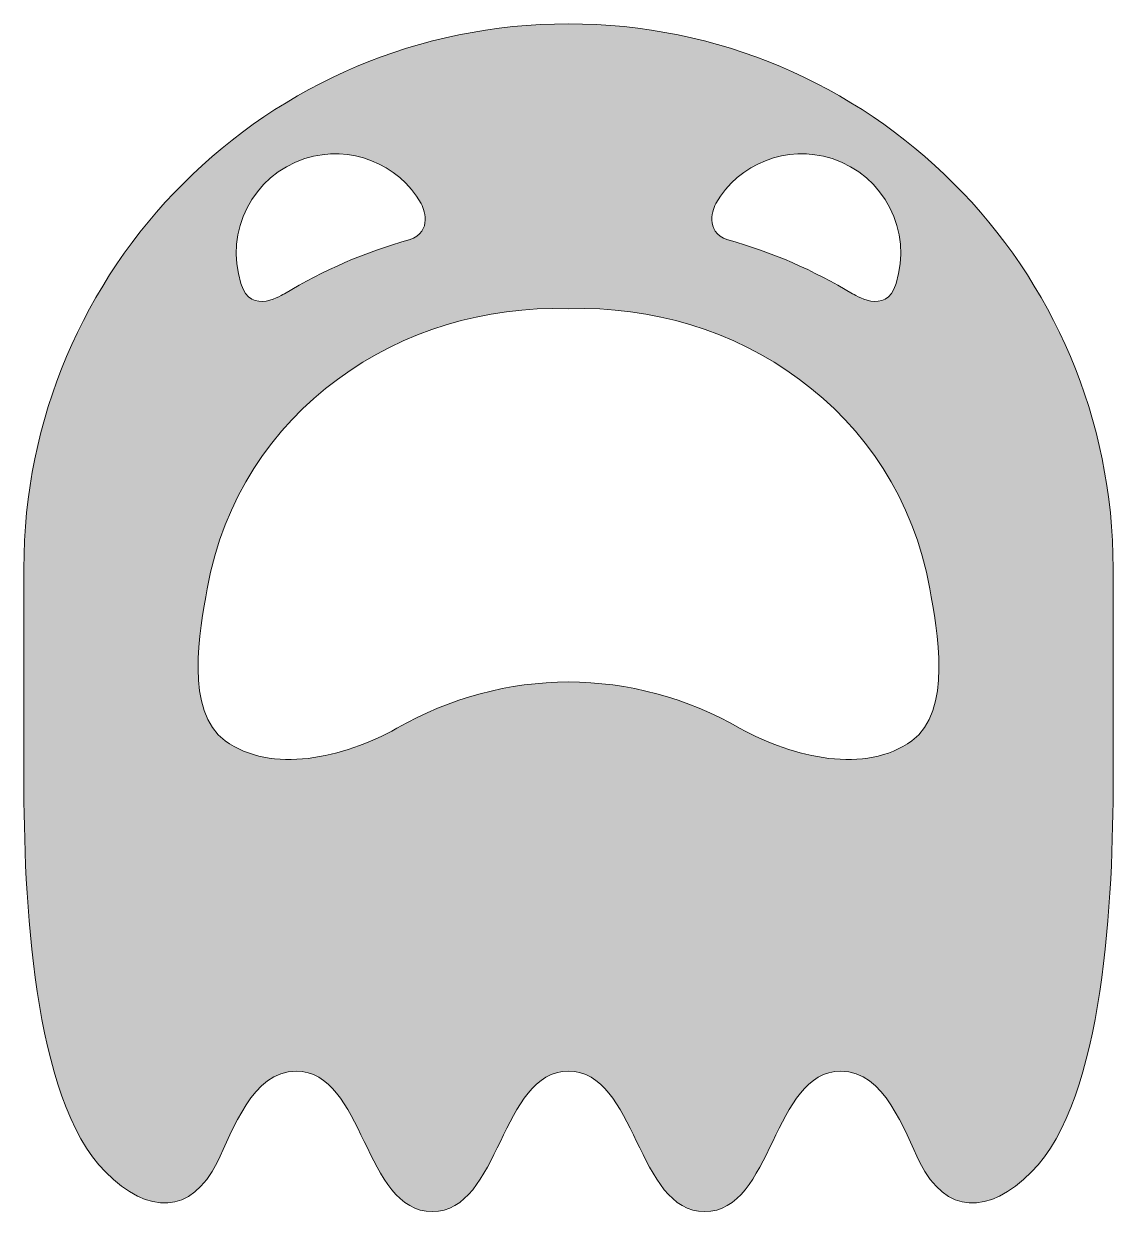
# Model space of a CAD drawing. Header units: inches. Extents: x 6.9 to 83.1, y 25.8 to 109.
import ezdxf

# ---------------------------------------------------------------- set-up
doc = ezdxf.new("R2010")
doc.units = ezdxf.units.IN
doc.header["$MEASUREMENT"] = 0
doc.layers.add('Layer 1', color=7, linetype='Continuous')

msp = doc.modelspace()

# ---------------------------------------------------------------- hatches: boundary and pattern name
at = {"layer": 'Layer 1', "true_color": 0xffffff}
h = msp.add_hatch(color=7, dxfattribs=at)
h.dxf.hatch_style = 2
edge = h.paths.add_edge_path()
edge.add_spline(control_points=[(45, 108.993), (23.981, 108.993), (6.942, 91.954), (6.942, 70.935), (6.942, 70.935), (6.942, 56.239), (6.942, 56.235), (6.942, 48.124), (7.55, 33.873), (12.644, 28.778), (15.662, 25.76), (18.651, 25.812), (20.45, 29.445), (21.552, 31.673), (22.909, 35.821), (25.968, 35.821), (30.724, 35.821), (30.724, 26.008), (35.482, 26.008), (40.24, 26.008), (40.24, 35.821), (45, 35.821), (49.76, 35.821), (49.76, 26.008), (54.517, 26.008), (59.275, 26.008), (59.275, 35.821), (64.032, 35.821), (67.091, 35.821), (68.447, 31.673), (69.551, 29.445), (71.349, 25.812), (74.339, 25.76), (77.357, 28.778), (82.451, 33.873), (83.058, 48.124), (83.058, 56.235), (83.058, 56.239), (83.058, 70.935), (83.058, 70.935), (83.057, 91.954), (66.019, 108.993), (45, 108.993)], knot_values=[0, 0, 0, 0, 1, 1, 1, 2, 2, 2, 3, 3, 3, 4, 4, 4, 5, 5, 5, 6, 6, 6, 7, 7, 7, 8, 8, 8, 9, 9, 9, 10, 10, 10, 11, 11, 11, 12, 12, 12, 13, 13, 13, 14, 14, 14, 14], degree=3, periodic=1)
edge = h.paths.add_edge_path()
edge.add_spline(control_points=[(63.412, 99.574), (67.056, 98.402), (69.059, 94.497), (67.885, 90.853), (67.227, 88.537), (64.85, 90.139), (64.85, 90.139), (64.85, 90.139), (64.844, 90.137), (64.844, 90.137), (62.14, 91.772), (59.209, 93.04), (56.146, 93.906), (56.143, 93.906), (56.14, 93.908), (56.137, 93.909), (54.399, 94.45), (55.169, 96.193), (55.295, 96.451), (56.893, 99.215), (60.249, 100.592), (63.412, 99.574)], knot_values=[0, 0, 0, 0, 1, 1, 1, 2, 2, 2, 3, 3, 3, 4, 4, 4, 5, 5, 5, 6, 6, 6, 7, 7, 7, 7], degree=3, periodic=1)
edge = h.paths.add_edge_path()
edge.add_spline(control_points=[(26.588, 99.574), (29.751, 100.592), (33.107, 99.215), (34.706, 96.451), (34.831, 96.193), (35.602, 94.45), (33.864, 93.909), (33.861, 93.908), (33.858, 93.906), (33.854, 93.906), (30.791, 93.04), (27.861, 91.773), (25.156, 90.137), (25.156, 90.137), (25.15, 90.14), (25.15, 90.14), (25.15, 90.14), (22.773, 88.537), (22.114, 90.854), (20.941, 94.498), (22.944, 98.402), (26.588, 99.574)], knot_values=[0, 0, 0, 0, 1, 1, 1, 2, 2, 2, 3, 3, 3, 4, 4, 4, 5, 5, 5, 6, 6, 6, 7, 7, 7, 7], degree=3, periodic=1)
edge = h.paths.add_edge_path()
edge.add_spline(control_points=[(68.992, 58.906), (65.749, 56.554), (60.769, 57.686), (56.987, 59.772), (53.298, 61.917), (49.15, 62.996), (45, 63.012), (40.849, 62.996), (36.702, 61.917), (33.012, 59.773), (29.23, 57.687), (24.25, 56.555), (21.007, 58.907), (18.163, 60.91), (19.236, 66.695), (19.752, 69.528), (22.031, 82.045), (33.354, 89.499), (45, 89.085), (56.646, 89.499), (67.969, 82.045), (70.248, 69.527), (70.764, 66.694), (71.836, 60.909), (68.992, 58.906)], knot_values=[0, 0, 0, 0, 1, 1, 1, 2, 2, 2, 3, 3, 3, 4, 4, 4, 5, 5, 5, 6, 6, 6, 7, 7, 7, 8, 8, 8, 8], degree=3, periodic=1)

# ---------------------------------------------------------------- linework, layer by layer
at = {"layer": 'Layer 1', "lineweight": 0}
for points, knots in [([(45, 108.993), (23.981, 108.993), (6.942, 91.954), (6.942, 70.935), (6.942, 70.935), (6.942, 56.239), (6.942, 56.235), (6.942, 48.124), (7.55, 33.873), (12.644, 28.778), (15.662, 25.76), (18.651, 25.812), (20.45, 29.445), (21.552, 31.673), (22.909, 35.821), (25.968, 35.821), (30.724, 35.821), (30.724, 26.008), (35.482, 26.008), (40.24, 26.008), (40.24, 35.821), (45, 35.821), (49.76, 35.821), (49.76, 26.008), (54.517, 26.008), (59.275, 26.008), (59.275, 35.821), (64.032, 35.821), (67.091, 35.821), (68.447, 31.673), (69.551, 29.445), (71.349, 25.812), (74.339, 25.76), (77.357, 28.778), (82.451, 33.873), (83.058, 48.124), (83.058, 56.235), (83.058, 56.239), (83.058, 70.935), (83.058, 70.935), (83.057, 91.954), (66.019, 108.993), (45, 108.993)], [0, 0, 0, 0, 1, 1, 1, 2, 2, 2, 3, 3, 3, 4, 4, 4, 5, 5, 5, 6, 6, 6, 7, 7, 7, 8, 8, 8, 9, 9, 9, 10, 10, 10, 11, 11, 11, 12, 12, 12, 13, 13, 13, 14, 14, 14, 14]), ([(26.588, 99.574), (29.751, 100.592), (33.107, 99.215), (34.706, 96.451), (34.831, 96.193), (35.602, 94.45), (33.864, 93.909), (33.861, 93.908), (33.858, 93.906), (33.854, 93.906), (30.791, 93.04), (27.861, 91.773), (25.156, 90.137), (25.156, 90.137), (25.15, 90.14), (25.15, 90.14), (25.15, 90.14), (22.773, 88.537), (22.114, 90.854), (20.941, 94.498), (22.944, 98.402), (26.588, 99.574)], [0, 0, 0, 0, 1, 1, 1, 2, 2, 2, 3, 3, 3, 4, 4, 4, 5, 5, 5, 6, 6, 6, 7, 7, 7, 7]), ([(63.412, 99.574), (67.056, 98.402), (69.059, 94.497), (67.885, 90.853), (67.227, 88.537), (64.85, 90.139), (64.85, 90.139), (64.85, 90.139), (64.844, 90.137), (64.844, 90.137), (62.14, 91.772), (59.209, 93.04), (56.146, 93.906), (56.143, 93.906), (56.14, 93.908), (56.137, 93.909), (54.399, 94.45), (55.169, 96.193), (55.295, 96.451), (56.893, 99.215), (60.249, 100.592), (63.412, 99.574)], [0, 0, 0, 0, 1, 1, 1, 2, 2, 2, 3, 3, 3, 4, 4, 4, 5, 5, 5, 6, 6, 6, 7, 7, 7, 7]), ([(68.992, 58.906), (65.749, 56.554), (60.769, 57.686), (56.987, 59.772), (53.298, 61.917), (49.15, 62.996), (45, 63.012), (40.849, 62.996), (36.702, 61.917), (33.012, 59.773), (29.23, 57.687), (24.25, 56.555), (21.007, 58.907), (18.163, 60.91), (19.236, 66.695), (19.752, 69.528), (22.031, 82.045), (33.354, 89.499), (45, 89.085), (56.646, 89.499), (67.969, 82.045), (70.248, 69.527), (70.764, 66.694), (71.836, 60.909), (68.992, 58.906)], [0, 0, 0, 0, 1, 1, 1, 2, 2, 2, 3, 3, 3, 4, 4, 4, 5, 5, 5, 6, 6, 6, 7, 7, 7, 8, 8, 8, 8])]:
    msp.add_open_spline(points, degree=3, knots=knots, dxfattribs=at)

doc.saveas('drawing.dxf')
